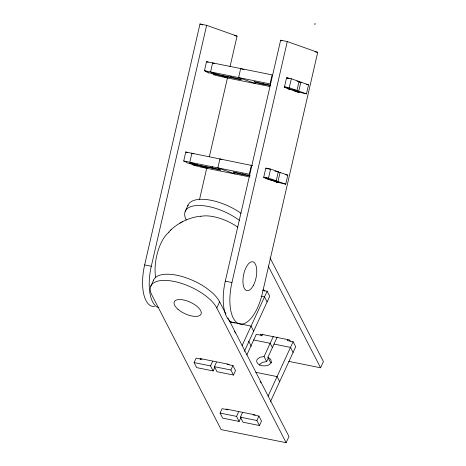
<?xml version="1.0" encoding="UTF-8"?>
<svg xmlns="http://www.w3.org/2000/svg" width="466" height="466" viewBox="0 0 466 466"><rect width="100%" height="100%" fill="white"/><g stroke="black" fill="none" stroke-linecap="round" stroke-linejoin="round"><path stroke-width="0.7" d="M154.537 306.535A36.814 16.007 -78.6 0 1 144.652 264.933L199.984 23.982L206.636 25.321L237.054 36.109L230.058 66.58M158.848 307.659A36.814 16.007 -78.6 0 1 151.299 266.272L206.636 25.321M184.379 161.568L186.464 161.987L183.709 161.009L185.777 151.998L252.659 165.657M204.446 70.692L206.52 61.675L272.115 74.886L270.047 83.897L204.446 70.692L207.207 71.665L205.122 71.246M199.46 199.815L206.787 167.923M209.391 156.582L227.455 77.921M186.551 162.768L210.224 167.533L210.352 166.968M208.686 72.725L230.967 77.21L231.095 76.645M210.224 167.533L209.828 167.271L218.81 169.304A13.223 0.74 12.9 0 1 220.01 169.735L220.616 170.084L212.024 168.168L212.345 166.781M249.881 175.519L242.745 174.08L242.873 173.515M270.624 85.196L263.482 83.758L263.616 83.193M251.372 165.203L249.304 174.22L183.709 161.009M235.184 322.769A36.814 16.007 -78.6 0 1 225.299 281.167L280.631 40.222L287.283 41.556L317.701 52.343L262.37 293.295A36.814 16.007 -78.6 0 1 238.93 323.724A36.814 16.007 -78.6 0 1 231.946 282.507L287.283 41.556M263.727 177.546L266.505 178.105L263.75 177.127L265.824 168.115L270.577 169.071L278.289 171.803L276.216 180.82L266.599 178.88M284.47 87.224L287.248 87.783L284.493 86.804L286.561 77.793L291.32 78.748L299.032 81.486L296.959 90.497L287.341 88.563M276.216 180.82L268.503 178.082L270.577 169.071M296.959 90.497L289.246 87.765L291.32 78.748M280.089 172.443L287.802 175.181L285.728 184.192L278.016 181.46L280.089 172.443L278.051 172.036M300.832 82.121L308.544 84.859L306.471 93.87L298.758 91.138L300.832 82.121L298.793 81.713M150.774 286.229L153.617 280.054M185.229 211.319L188.072 205.145M227.932 317.923L288.978 436.526L286.136 442.7L216.795 307.985L219.637 301.811A36.814 15.85 24.7 0 0 184.14 277.142A36.814 15.85 24.7 0 0 153.337 280.841M214.902 367.156L213.16 370.942L196.681 367.622L194.089 362.583L196.116 358.168L202.005 359.35M213.16 370.942L210.568 365.897L212.595 361.482M227.029 364.389L232.918 365.577L235.511 370.616L233.483 375.031L217.005 371.711L214.407 366.672L216.44 362.257M233.483 375.031L230.886 369.992L232.918 365.577M242.081 345.661L267.117 291.221L262.539 290.301M244.376 351.352L269.709 296.265L267.117 291.221M241.184 417.018L239.151 421.439L222.672 418.118L220.08 413.08L222.113 408.665L227.996 409.847M246.834 354.911L256.306 334.308L262.195 335.497L262.789 334.204M239.151 421.439L236.559 416.394L238.586 411.979M259.399 365.245A3.693 2.918 -27.2 0 1 259.935 364.202L262.638 362.268L266.674 361.599L264.082 356.56L273.379 336.336M253.021 414.886L258.91 416.074L261.508 421.113L259.475 425.528L242.996 422.208L240.404 417.169L242.431 412.754M271.468 362.839L270.519 362.373L267.921 357.335L277.223 337.11M266.674 361.599L268.416 357.812M287.813 339.242L287.219 340.535L293.108 341.718L295.7 346.762L270.367 401.849M259.475 425.528L256.882 420.489L258.91 416.074M268.072 396.158L293.108 341.718M288.798 361.389L320.591 367.791L323.433 361.616L270.018 257.838M168.721 232.109C177.051 223.22 188.596 217.453 200.712 216.154M170.323 230.507L171.092 229.744M179.928 223.103L180.901 222.567M181.851 222.043L182.788 221.525M264.082 356.56L260.04 357.23L257.337 359.158A3.693 2.918 -27.2 0 0 256.807 360.206C256.09 362.717 258.589 364.697 260.739 365.338A11.778 9.314 -27.2 0 0 263.307 365.857C266.034 366.037 269.237 365.42 270.897 363.043A3.693 2.918 -27.2 0 0 271.334 361.977L270.711 359.379L267.921 357.335M234.398 35.573L237.054 36.109M315.045 51.813L317.701 52.343M296.993 81.072L299.032 81.486M306.506 84.445L308.544 84.859M284.493 86.804L289.246 87.765M284.161 87.247L299.096 92.338L296.434 91.802M211.873 73.645L241.359 79.762L240.753 79.412A13.223 0.74 12.9 0 0 239.547 78.987L230.571 76.948L230.967 77.21M270.28 85.4L263.092 84.323L255.677 82.418A11.778 0.658 12.9 0 1 254.471 81.987L253.976 81.661L263.482 83.758M288.442 89.058L298.758 91.138M213.358 74.7L221.67 76.797L269.802 86.49M294.098 90.957L306.471 93.87M274.893 171.121L278.289 171.803M285.763 174.767L287.802 175.181M263.75 177.127L268.503 178.082M189.744 163.683L212.024 168.168M250.254 175.868L242.349 174.645L234.934 172.735A11.778 0.658 12.9 0 1 233.728 172.309L233.233 171.983L242.745 174.08M268.399 179.521L278.016 181.46M194.701 165.442L200.933 167.119L249.759 176.952M274.049 181.42L285.728 184.192M276.361 182.258L278.353 182.66L264.752 177.831M144.652 264.933L151.299 266.272M225.299 281.167L231.946 282.507M261.077 296.201L264.507 296.894L267.105 301.933M229.843 321.825L251.075 326.101L253.667 331.14M253.702 339.982L270.181 343.302L272.447 347.712M274.02 344.077L290.499 347.391L293.097 352.43M229.126 364.365L200.065 358.517L200.677 359.705M255.834 372.322L277.066 376.598L279.664 381.637M194.089 362.583L210.568 365.897M214.407 366.672L230.886 369.992M226.057 409.014L255.123 414.862M220.08 413.08L236.559 416.394M240.404 417.169L256.882 420.489M286.136 442.7L221.14 429.611L151.8 294.902A36.814 15.85 24.7 0 1 173.987 281.417A36.814 15.85 24.7 0 1 216.795 307.985M280.631 40.222L281.982 40.699M199.984 23.982L202.693 24.937M287.691 77.944L289.054 78.428M299.254 82.045L301.292 82.767M286.561 77.793L288.769 78.573M243.986 69.725L240.677 68.554L238.604 77.566L255.828 83.676M214.552 63.586L212.624 62.904L210.556 71.921L218.269 74.653M206.52 61.675L208.174 62.263M220.069 75.294L227.781 78.026M206.898 72.312L208.943 73.04M266.948 168.261L270.35 169.467M265.824 168.115L268.026 168.896M221.921 159.576L219.935 158.871L217.861 167.888L235.085 173.999M193.809 153.908L191.881 153.227L189.813 162.238L197.526 164.976M185.777 151.998L187.431 152.58M199.326 165.611L207.038 168.348M192.959 165.046L194.998 165.768M260.15 381.555L260.5 381.957M234.509 331.46L234.782 331.874M268.171 265.946L320.591 367.791M263.581 289.456L264.502 291.238M290.19 341.141L289.578 339.953L260.511 334.105L261.432 335.887M248.628 341.164L251.279 346.325M219.637 301.811L225.94 314.055M260.774 382.37L260.977 382.79M235.114 332.712L235.167 333.126M314.946 23.3A1.031 0.449 -78.6 0 1 314.847 24.71M187.792 205.931A36.814 15.85 24.7 0 1 241.015 213.294M186.254 219.987A36.814 15.85 24.7 0 1 199.262 205.465A36.814 15.85 24.7 0 1 239.681 220.569M200.677 216.41A30.074 12.949 24.7 0 1 237.782 227.158M155.656 277.555A30.074 13.077 -78.6 0 1 169.141 232.179M178.006 309.319A14.714 6.332 24.7 0 0 200.817 314.503A14.714 6.332 24.7 0 0 184.163 300.104A14.714 6.332 24.7 0 0 178.006 309.319M253.463 285.239A14.714 6.396 -78.6 0 0 253.131 261.898A14.714 6.396 -78.6 0 0 242.932 281.505A14.714 6.396 -78.6 0 0 253.463 285.239"/></g></svg>
